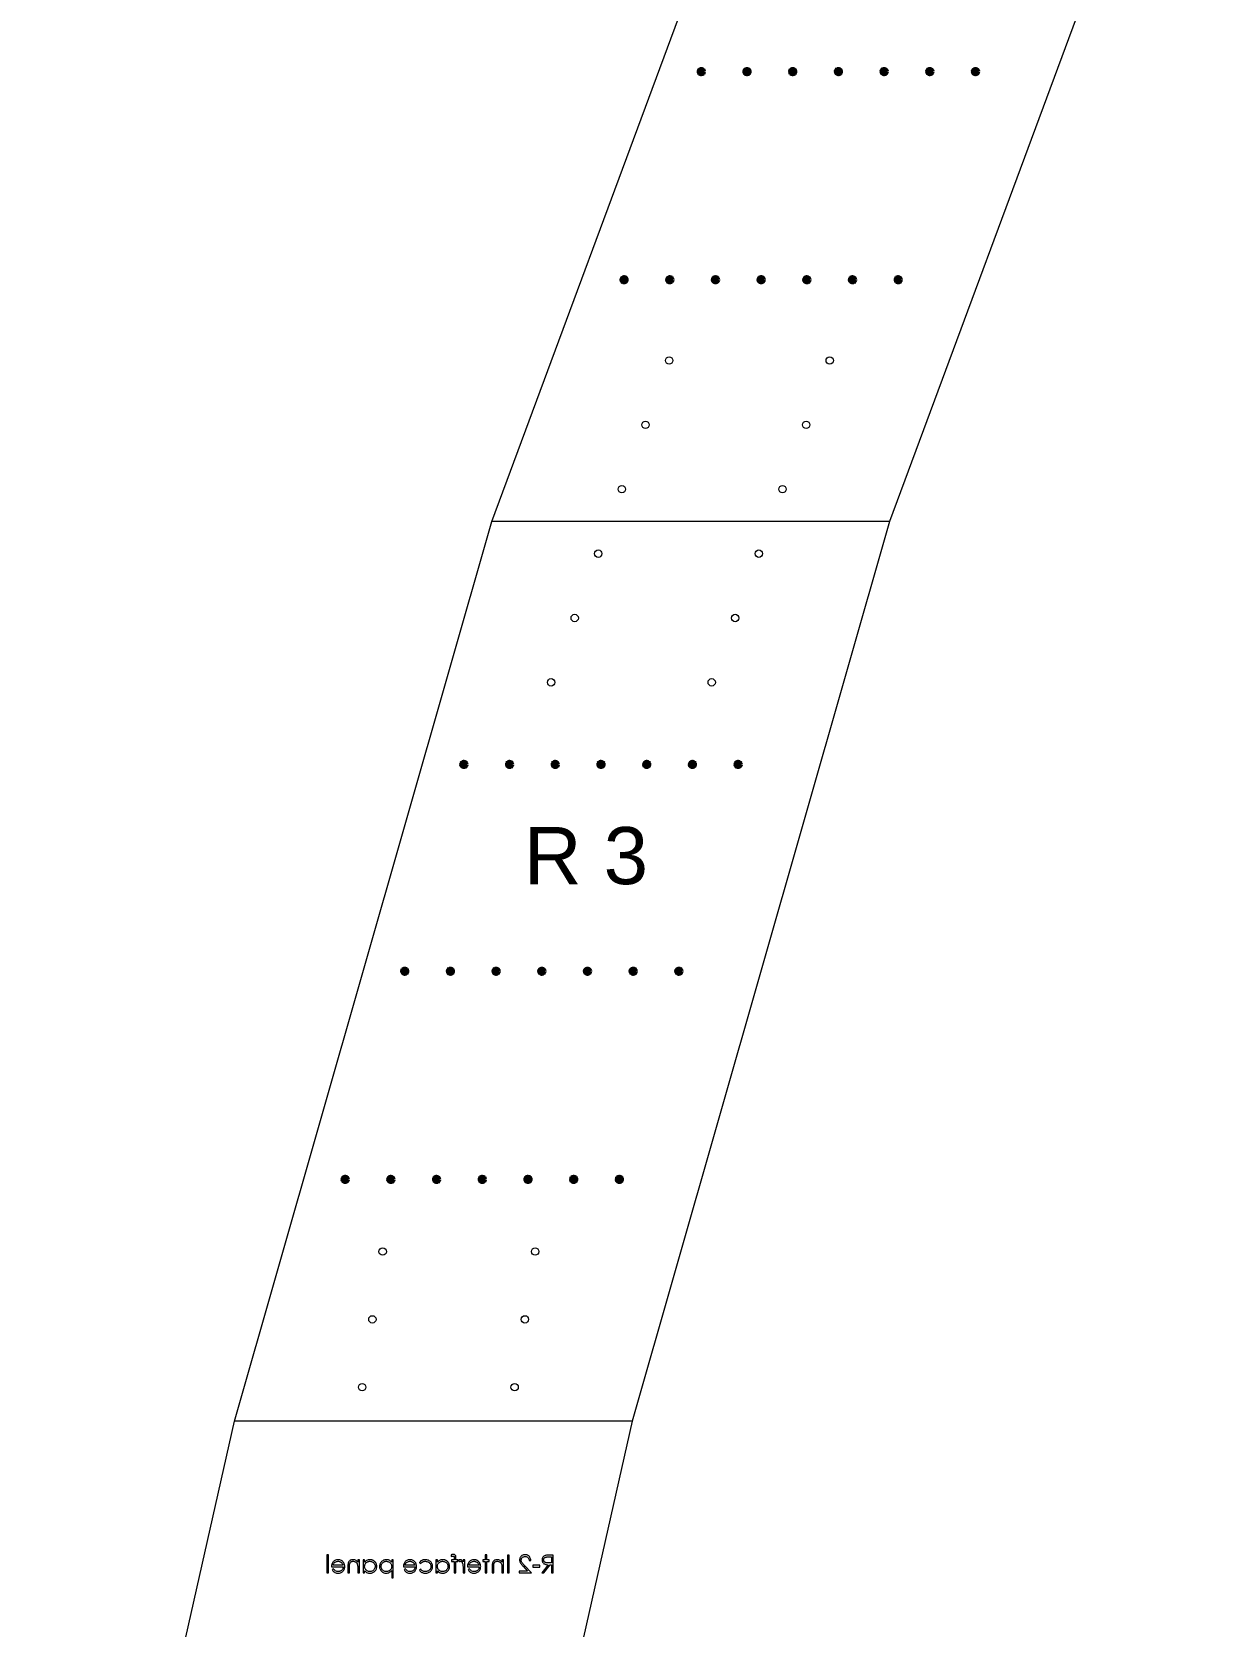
# Model space of a CAD drawing. Header units: inches. Extents: x -2039 to 487, y -866 to 2565.
# Drawn here: x -116.4 to -12.1, y 2153.4 to 2292.9 of the extents above; entities that cross this region are included whole.
import ezdxf

# ---------------------------------------------------------------- set-up
doc = ezdxf.new("R2010")
doc.units = ezdxf.units.IN
doc.header["$MEASUREMENT"] = 0
doc.header["$PDMODE"] = 32
doc.header["$PDSIZE"] = 0.51
doc.layers.add('Drilling', color=3, linetype='Continuous', lineweight=13)
doc.layers.add('Engrave', color=4, linetype='Continuous', lineweight=50)
doc.styles.get("Standard").update_dxf_attribs({"font": 'Arial.ttf'})

# ---------------------------------------------------------------- blocks, each defined once
blk = doc.blocks.new('*U80')
at = {"layer": 'Engrave'}
blk.add_point((0, 0), dxfattribs=at)
blk = doc.blocks.new('*U82')
at = {"layer": 'Engrave', "color": 0, "linetype": 'ByBlock', "lineweight": -2, "transparency": 16777216}
for p in [(-24, 0), (-20, 0), (-16, 0), (-12, 0), (-8, 0), (-4, 0), (0, 0)]:
    blk.add_blockref('*U80', p, dxfattribs=at)
blk = doc.blocks.new('*U83')
at = {"layer": 'Engrave'}
blk.add_point((0, 0), dxfattribs=at)
blk = doc.blocks.new('*U84')
at = {"layer": 'Engrave', "color": 0, "linetype": 'ByBlock', "lineweight": -2, "transparency": 16777216}
for p in [(-24, 0), (-20, 0), (-16, 0), (-12, 0), (-8, 0), (-4, 0), (0, 0)]:
    blk.add_blockref('*U83', p, dxfattribs=at)
blk = doc.blocks.new('*U85')
at = {"layer": 'Engrave'}
blk.add_point((0, 0), dxfattribs=at)
blk = doc.blocks.new('*U86')
at = {"layer": 'Engrave', "color": 0, "linetype": 'ByBlock', "lineweight": -2, "transparency": 16777216}
for p in [(-24, 0), (-20, 0), (-16, 0), (-12, 0), (-8, 0), (-4, 0), (0, 0)]:
    blk.add_blockref('*U85', p, dxfattribs=at)
blk = doc.blocks.new('*U89')
at = {"layer": 'Engrave'}
blk.add_point((0, 0), dxfattribs=at)
blk = doc.blocks.new('*U90')
at = {"layer": 'Engrave', "color": 0, "linetype": 'ByBlock', "lineweight": -2, "transparency": 16777216}
for p in [(-24, 0), (-20, 0), (-16, 0), (-12, 0), (-8, 0), (-4, 0), (0, 0)]:
    blk.add_blockref('*U89', p, dxfattribs=at)
blk = doc.blocks.new('*U91')
at = {"layer": 'Engrave'}
blk.add_point((0, 0), dxfattribs=at)
blk = doc.blocks.new('*U92')
at = {"layer": 'Engrave', "color": 0, "linetype": 'ByBlock', "lineweight": -2, "transparency": 16777216}
for p in [(-24, 0), (-20, 0), (-16, 0), (-12, 0), (-8, 0), (-4, 0), (0, 0)]:
    blk.add_blockref('*U91', p, dxfattribs=at)

msp = doc.modelspace()

# ---------------------------------------------------------------- linework, layer by layer
at = {"color": 7, "linetype": 'Continuous', "lineweight": 15}
for p, q in [((-76.11, 2250.05), (-46.9, 2328.77)), ((-12.09, 2328.77), (-41.31, 2250.05)), ((-98.62, 2171.33), (-76.11, 2250.05)), ((-41.31, 2250.05), (-76.11, 2250.05)), ((-41.31, 2250.05), (-76.11, 2250.05)), ((-41.31, 2250.05), (-63.82, 2171.33)), ((-116.37, 2092.61), (-98.62, 2171.33)), ((-63.82, 2171.33), (-98.62, 2171.33)), ((-63.82, 2171.33), (-98.62, 2171.33)), ((-63.82, 2171.33), (-81.56, 2092.61)), ((-90.54, 2159.64), (-90.54, 2158.04)), ((-90.4, 2159.64), (-90.54, 2159.64)), ((-90.4, 2158.04), (-90.4, 2159.64)), ((-79.65, 2159.63), (-79.65, 2159.49)), ((-76.68, 2159.64), (-76.68, 2159.18)), ((-76.54, 2159.64), (-76.68, 2159.64)), ((-76.54, 2159.18), (-76.54, 2159.64)), ((-74.72, 2159.6), (-74.72, 2158.04)), ((-74.58, 2159.6), (-74.72, 2159.6)), ((-74.58, 2158.04), (-74.58, 2159.6)), ((-71.16, 2159.44), (-70.87, 2159.44)), ((-70.73, 2159.6), (-71.04, 2159.6)), ((-70.87, 2159.44), (-70.87, 2158.92)), ((-70.73, 2158.04), (-70.73, 2159.6)), ((-90.54, 2158.04), (-90.4, 2158.04)), ((-90.14, 2158.58), (-89.12, 2158.58)), ((-89.96, 2158.4), (-90.08, 2158.34)), ((-89.14, 2158.72), (-90, 2158.72)), ((-88.7, 2158.62), (-88.7, 2158.04)), ((-88.7, 2158.04), (-88.56, 2158.04)), ((-88.56, 2158.04), (-88.56, 2158.58)), ((-87.84, 2159.18), (-87.84, 2158.98)), ((-87.7, 2159.18), (-87.84, 2159.18)), ((-87.84, 2158.45), (-87.84, 2158.04)), ((-87.84, 2158.04), (-87.7, 2158.04)), ((-87.7, 2158.04), (-87.7, 2159.18)), ((-87.38, 2159.18), (-87.38, 2158.04)), ((-87.24, 2159.18), (-87.38, 2159.18)), ((-87.38, 2158.04), (-87.24, 2158.04)), ((-87.24, 2158.97), (-87.24, 2159.18)), ((-87.24, 2158.04), (-87.24, 2158.24)), ((-84.87, 2159.18), (-84.87, 2158.97)), ((-84.73, 2159.18), (-84.87, 2159.18)), ((-84.87, 2158.25), (-84.87, 2157.62)), ((-84.73, 2157.62), (-84.73, 2159.18)), ((-83.85, 2158.58), (-82.83, 2158.58)), ((-83.67, 2158.4), (-83.79, 2158.34)), ((-82.85, 2158.72), (-83.71, 2158.72)), ((-82.45, 2158.93), (-82.33, 2158.86)), ((-82.33, 2158.36), (-82.45, 2158.28)), ((-81.01, 2159.18), (-81.01, 2158.04)), ((-80.87, 2159.18), (-81.01, 2159.18)), ((-81.01, 2158.04), (-80.87, 2158.04)), ((-80.87, 2158.97), (-80.87, 2159.18)), ((-80.87, 2158.04), (-80.87, 2158.24)), ((-79.63, 2159.18), (-79.63, 2159.04)), ((-79.39, 2159.18), (-79.63, 2159.18)), ((-79.63, 2159.04), (-79.39, 2159.04)), ((-79.39, 2159.34), (-79.39, 2159.18)), ((-79.39, 2159.04), (-79.39, 2158.04)), ((-79.39, 2158.04), (-79.25, 2158.04)), ((-79.25, 2159.18), (-79.25, 2159.36)), ((-79.08, 2159.18), (-79.25, 2159.18)), ((-79.25, 2159.04), (-79.08, 2159.04)), ((-79.25, 2158.04), (-79.25, 2159.04)), ((-79.08, 2159.04), (-79.08, 2159.18)), ((-79.02, 2159.16), (-78.95, 2159.04)), ((-78.62, 2159.18), (-78.62, 2159.01)), ((-78.48, 2159.18), (-78.62, 2159.18)), ((-78.62, 2158.42), (-78.62, 2158.04)), ((-78.62, 2158.04), (-78.48, 2158.04)), ((-78.48, 2158.04), (-78.48, 2159.18)), ((-78.24, 2158.58), (-77.22, 2158.58)), ((-78.06, 2158.4), (-78.18, 2158.34)), ((-77.24, 2158.72), (-78.1, 2158.72)), ((-76.88, 2159.18), (-76.88, 2159.04)), ((-76.68, 2159.18), (-76.88, 2159.18)), ((-76.88, 2159.04), (-76.68, 2159.04)), ((-76.68, 2159.04), (-76.68, 2158.04)), ((-76.68, 2158.04), (-76.54, 2158.04)), ((-76.34, 2159.18), (-76.54, 2159.18)), ((-76.54, 2159.04), (-76.34, 2159.04)), ((-76.54, 2158.04), (-76.54, 2159.04)), ((-76.34, 2159.04), (-76.34, 2159.18)), ((-76.08, 2158.62), (-76.08, 2158.04)), ((-76.08, 2158.04), (-75.94, 2158.04)), ((-75.94, 2158.04), (-75.94, 2158.58)), ((-75.22, 2159.18), (-75.22, 2158.98)), ((-75.08, 2159.18), (-75.22, 2159.18)), ((-75.22, 2158.45), (-75.22, 2158.04)), ((-75.22, 2158.04), (-75.08, 2158.04)), ((-75.08, 2158.04), (-75.08, 2159.18)), ((-74.72, 2158.04), (-74.58, 2158.04)), ((-73.7, 2158.2), (-73.7, 2158.04)), ((-72.97, 2158.2), (-73.7, 2158.2)), ((-73.7, 2158.04), (-72.63, 2158.04)), ((-73.36, 2158.62), (-72.97, 2158.2)), ((-72.63, 2158.04), (-73.24, 2158.69)), ((-72.83, 2159.12), (-72.69, 2159.12)), ((-72.51, 2158.72), (-72.51, 2158.56)), ((-71.91, 2158.72), (-72.51, 2158.72)), ((-72.51, 2158.56), (-71.91, 2158.56)), ((-71.91, 2158.56), (-71.91, 2158.72)), ((-71.16, 2158.76), (-71.73, 2158.04)), ((-71.73, 2158.04), (-71.56, 2158.04)), ((-71.56, 2158.04), (-70.99, 2158.76)), ((-70.87, 2158.92), (-71.16, 2158.92)), ((-70.99, 2158.76), (-70.87, 2158.76)), ((-70.87, 2158.76), (-70.87, 2158.04)), ((-70.87, 2158.04), (-70.73, 2158.04)), ((-84.87, 2157.62), (-84.73, 2157.62))]:
    msp.add_line(p, q, dxfattribs=at)
for points, knots in [([(-79.47, 2159.66), (-79.51, 2159.66), (-79.57, 2159.66), (-79.62, 2159.64), (-79.65, 2159.63)], [0, 0, 0, 0, 0.559726, 1, 1, 1, 1]), ([(-79.65, 2159.49), (-79.62, 2159.5), (-79.57, 2159.52), (-79.53, 2159.52), (-79.5, 2159.52)], [0, 0, 0, 0, 0.560243, 1, 1, 1, 1]), ([(-79.5, 2159.52), (-79.48, 2159.52), (-79.45, 2159.52), (-79.41, 2159.49), (-79.39, 2159.46), (-79.39, 2159.4), (-79.39, 2159.36), (-79.39, 2159.34)], [0, 0, 0, 0, 0.249306, 0.374519, 0.498866, 0.74898, 1, 1, 1, 1]), ([(-79.25, 2159.36), (-79.25, 2159.39), (-79.25, 2159.45), (-79.26, 2159.53), (-79.3, 2159.6), (-79.38, 2159.66), (-79.44, 2159.66), (-79.47, 2159.66)], [0, 0, 0, 0, 0.187489, 0.374737, 0.560714, 0.779933, 1, 1, 1, 1]), ([(-73.2, 2159.64), (-73.25, 2159.64), (-73.34, 2159.63), (-73.47, 2159.58), (-73.57, 2159.49), (-73.63, 2159.39), (-73.67, 2159.29), (-73.67, 2159.21), (-73.68, 2159.18)], [0, 0, 0, 0, 0.186737, 0.373121, 0.559616, 0.706439, 0.853176, 1, 1, 1, 1]), ([(-73.54, 2159.17), (-73.53, 2159.2), (-73.53, 2159.26), (-73.48, 2159.35), (-73.41, 2159.42), (-73.31, 2159.47), (-73.23, 2159.48), (-73.2, 2159.48)], [0, 0, 0, 0, 0.186696, 0.373295, 0.560145, 0.779931, 1, 1, 1, 1]), ([(-72.69, 2159.12), (-72.7, 2159.17), (-72.71, 2159.27), (-72.77, 2159.41), (-72.86, 2159.52), (-72.97, 2159.6), (-73.08, 2159.64), (-73.16, 2159.64), (-73.2, 2159.64)], [0, 0, 0, 0, 0.186742, 0.373273, 0.559824, 0.706545, 0.85323, 1, 1, 1, 1]), ([(-73.2, 2159.48), (-73.16, 2159.48), (-73.09, 2159.48), (-72.99, 2159.43), (-72.91, 2159.35), (-72.85, 2159.25), (-72.84, 2159.16), (-72.83, 2159.12)], [0, 0, 0, 0, 0.186793, 0.373348, 0.559982, 0.779743, 1, 1, 1, 1]), ([(-71.4, 2159.58), (-71.43, 2159.57), (-71.5, 2159.55), (-71.58, 2159.49), (-71.66, 2159.41), (-71.71, 2159.31), (-71.71, 2159.23), (-71.71, 2159.19)], [0, 0, 0, 0, 0.186821, 0.373531, 0.56029, 0.780019, 1, 1, 1, 1]), ([(-71.57, 2159.19), (-71.57, 2159.2), (-71.57, 2159.22), (-71.56, 2159.26), (-71.55, 2159.29), (-71.53, 2159.33), (-71.5, 2159.36), (-71.48, 2159.38), (-71.44, 2159.4), (-71.41, 2159.41), (-71.39, 2159.42), (-71.36, 2159.43), (-71.34, 2159.43), (-71.31, 2159.44), (-71.28, 2159.44), (-71.24, 2159.44), (-71.2, 2159.44), (-71.18, 2159.44), (-71.16, 2159.44)], [0.0000026, 0.0000026, 0.0000026, 0.0000026, 0.0688143, 0.1363648, 0.2040194, 0.2730637, 0.3429133, 0.4109654, 0.4791688, 0.549308, 0.5876516, 0.6306467, 0.6788788, 0.7319343, 0.7911114, 0.8552832, 0.9250859, 0.9999969, 0.9999969, 0.9999969, 0.9999969]), ([(-71.04, 2159.6), (-71.11, 2159.6), (-71.23, 2159.6), (-71.35, 2159.59), (-71.4, 2159.58)], [0, 0, 0, 0, 0.560242, 1, 1, 1, 1]), ([(-90.02, 2158.98), (-90.04, 2158.94), (-90.08, 2158.88), (-90.12, 2158.77), (-90.14, 2158.67), (-90.14, 2158.61), (-90.14, 2158.58)], [0, 0, 0, 0, 0.279845, 0.559743, 0.779846, 1, 1, 1, 1]), ([(-90.08, 2158.34), (-90.06, 2158.3), (-90.02, 2158.23), (-89.94, 2158.14), (-89.83, 2158.07), (-89.7, 2158.03), (-89.6, 2158.02), (-89.55, 2158.02)], [0, 0, 0, 0, 0.186832, 0.373459, 0.560133, 0.779939, 1, 1, 1, 1]), ([(-89.56, 2159.2), (-89.61, 2159.2), (-89.71, 2159.19), (-89.84, 2159.14), (-89.94, 2159.07), (-89.99, 2159.01), (-90.02, 2158.98)], [0, 0, 0, 0, 0.279982, 0.559729, 0.779837, 1, 1, 1, 1]), ([(-90, 2158.72), (-89.99, 2158.76), (-89.97, 2158.83), (-89.91, 2158.93), (-89.81, 2159), (-89.7, 2159.05), (-89.61, 2159.06), (-89.57, 2159.06)], [0, 0, 0, 0, 0.186904, 0.373479, 0.560058, 0.780031, 1, 1, 1, 1]), ([(-89.54, 2158.16), (-89.58, 2158.16), (-89.68, 2158.17), (-89.8, 2158.23), (-89.89, 2158.31), (-89.94, 2158.37), (-89.96, 2158.4)], [0, 0, 0, 0, 0.279906, 0.559702, 0.779539, 1, 1, 1, 1]), ([(-89.57, 2159.06), (-89.54, 2159.06), (-89.48, 2159.06), (-89.4, 2159.03), (-89.33, 2159), (-89.29, 2158.97), (-89.27, 2158.96)], [0, 0, 0, 0, 0.279967, 0.559808, 0.779884, 1, 1, 1, 1]), ([(-89.11, 2158.99), (-89.14, 2159.03), (-89.21, 2159.1), (-89.33, 2159.16), (-89.45, 2159.2), (-89.52, 2159.2), (-89.56, 2159.2)], [0, 0, 0, 0, 0.279934, 0.559644, 0.779767, 1, 1, 1, 1]), ([(-89.55, 2158.02), (-89.51, 2158.02), (-89.43, 2158.03), (-89.3, 2158.06), (-89.19, 2158.13), (-89.1, 2158.23), (-89.03, 2158.34), (-88.99, 2158.47), (-88.98, 2158.56), (-88.98, 2158.61)], [0, 0, 0, 0, 0.140084, 0.280056, 0.419975, 0.55995, 0.706629, 0.853299, 1, 1, 1, 1]), ([(-89.12, 2158.58), (-89.12, 2158.54), (-89.13, 2158.46), (-89.18, 2158.34), (-89.26, 2158.26), (-89.35, 2158.2), (-89.44, 2158.17), (-89.51, 2158.16), (-89.54, 2158.16)], [0, 0, 0, 0, 0.186725, 0.373252, 0.559776, 0.70649, 0.853188, 1, 1, 1, 1]), ([(-89.27, 2158.96), (-89.25, 2158.94), (-89.22, 2158.9), (-89.17, 2158.82), (-89.15, 2158.76), (-89.14, 2158.72)], [0, 0, 0, 0, 0.27992, 0.559968, 1, 1, 1, 1]), ([(-88.98, 2158.61), (-88.98, 2158.65), (-88.99, 2158.72), (-89.02, 2158.83), (-89.06, 2158.92), (-89.09, 2158.97), (-89.11, 2158.99)], [0, 0, 0, 0, 0.279972, 0.559867, 0.779917, 1, 1, 1, 1]), ([(-88.27, 2159.2), (-88.31, 2159.2), (-88.39, 2159.2), (-88.5, 2159.15), (-88.59, 2159.08), (-88.65, 2158.98), (-88.69, 2158.86), (-88.7, 2158.74), (-88.7, 2158.66), (-88.7, 2158.62)], [0, 0, 0, 0, 0.140017, 0.279928, 0.419848, 0.559715, 0.706245, 0.853095, 1, 1, 1, 1]), ([(-88.56, 2158.58), (-88.56, 2158.63), (-88.56, 2158.71), (-88.55, 2158.8), (-88.54, 2158.84)], [0, 0, 0, 0, 0.560255, 1, 1, 1, 1]), ([(-88.54, 2158.84), (-88.54, 2158.86), (-88.52, 2158.91), (-88.48, 2158.98), (-88.42, 2159.03), (-88.34, 2159.06), (-88.28, 2159.06), (-88.25, 2159.06)], [0, 0, 0, 0, 0.186824, 0.373541, 0.560087, 0.779891, 1, 1, 1, 1]), ([(-87.84, 2158.98), (-87.87, 2159.01), (-87.93, 2159.09), (-88.04, 2159.16), (-88.16, 2159.2), (-88.24, 2159.2), (-88.27, 2159.2)], [0, 0, 0, 0, 0.280104, 0.559783, 0.77987, 1, 1, 1, 1]), ([(-88.25, 2159.06), (-88.22, 2159.06), (-88.15, 2159.06), (-88.06, 2159.02), (-87.97, 2158.95), (-87.9, 2158.87), (-87.87, 2158.8), (-87.86, 2158.76)], [0, 0, 0, 0, 0.186698, 0.373404, 0.560216, 0.780128, 1, 1, 1, 1]), ([(-87.86, 2158.76), (-87.86, 2158.73), (-87.85, 2158.67), (-87.84, 2158.57), (-87.84, 2158.5), (-87.84, 2158.45)], [0, 0, 0, 0, 0.279874, 0.559923, 1, 1, 1, 1]), ([(-86.78, 2159.2), (-86.83, 2159.2), (-86.93, 2159.19), (-87.06, 2159.14), (-87.16, 2159.06), (-87.21, 2159), (-87.24, 2158.97)], [0, 0, 0, 0, 0.27998, 0.559751, 0.779811, 1, 1, 1, 1]), ([(-87.24, 2158.61), (-87.23, 2158.65), (-87.23, 2158.74), (-87.17, 2158.87), (-87.08, 2158.96), (-86.98, 2159.02), (-86.88, 2159.06), (-86.81, 2159.06), (-86.78, 2159.06)], [0, 0, 0, 0, 0.186659, 0.37309, 0.559691, 0.70642, 0.853158, 1, 1, 1, 1]), ([(-86.78, 2158.16), (-86.82, 2158.16), (-86.91, 2158.17), (-87.03, 2158.23), (-87.13, 2158.31), (-87.2, 2158.4), (-87.23, 2158.5), (-87.24, 2158.57), (-87.24, 2158.61)], [0, 0, 0, 0, 0.186629, 0.373255, 0.559685, 0.706426, 0.853186, 1, 1, 1, 1]), ([(-87.24, 2158.24), (-87.2, 2158.2), (-87.14, 2158.13), (-87.01, 2158.06), (-86.89, 2158.03), (-86.81, 2158.02), (-86.77, 2158.02)], [0, 0, 0, 0, 0.279994, 0.559724, 0.779868, 1, 1, 1, 1]), ([(-86.18, 2158.61), (-86.18, 2158.63), (-86.18, 2158.67), (-86.19, 2158.73), (-86.2, 2158.79), (-86.22, 2158.84), (-86.24, 2158.89), (-86.27, 2158.94), (-86.31, 2158.99), (-86.35, 2159.03), (-86.4, 2159.07), (-86.44, 2159.11), (-86.49, 2159.14), (-86.55, 2159.16), (-86.6, 2159.18), (-86.66, 2159.19), (-86.72, 2159.2), (-86.76, 2159.2), (-86.78, 2159.2)], [0.000001, 0.000001, 0.000001, 0.000001, 0.0637745, 0.1260788, 0.1869041, 0.2475739, 0.3080034, 0.3691319, 0.4320332, 0.4967908, 0.5616108, 0.6249139, 0.6867263, 0.7480788, 0.8095823, 0.8716307, 0.9348858, 1, 1, 1, 1]), ([(-86.78, 2159.06), (-86.73, 2159.06), (-86.64, 2159.05), (-86.52, 2159), (-86.43, 2158.91), (-86.36, 2158.82), (-86.32, 2158.72), (-86.32, 2158.65), (-86.32, 2158.61)], [0, 0, 0, 0, 0.186618, 0.373211, 0.559715, 0.706516, 0.853293, 1, 1, 1, 1]), ([(-86.32, 2158.61), (-86.32, 2158.57), (-86.33, 2158.48), (-86.39, 2158.36), (-86.47, 2158.27), (-86.57, 2158.2), (-86.67, 2158.17), (-86.74, 2158.16), (-86.78, 2158.16)], [0, 0, 0, 0, 0.1865, 0.373089, 0.559633, 0.706448, 0.853229, 1, 1, 1, 1]), ([(-86.77, 2158.02), (-86.73, 2158.02), (-86.64, 2158.03), (-86.51, 2158.07), (-86.4, 2158.14), (-86.31, 2158.23), (-86.23, 2158.35), (-86.18, 2158.48), (-86.18, 2158.57), (-86.18, 2158.61)], [0, 0, 0, 0, 0.140048, 0.280013, 0.420027, 0.560099, 0.706722, 0.853302, 1, 1, 1, 1]), ([(-85.34, 2159.2), (-85.38, 2159.2), (-85.47, 2159.2), (-85.59, 2159.15), (-85.7, 2159.08), (-85.8, 2158.99), (-85.88, 2158.88), (-85.93, 2158.75), (-85.93, 2158.66), (-85.94, 2158.61)], [0, 0, 0, 0, 0.140065, 0.280058, 0.420047, 0.560107, 0.706753, 0.853337, 1, 1, 1, 1]), ([(-85.94, 2158.61), (-85.93, 2158.57), (-85.93, 2158.48), (-85.89, 2158.36), (-85.82, 2158.25), (-85.72, 2158.15), (-85.61, 2158.08), (-85.48, 2158.03), (-85.39, 2158.02), (-85.34, 2158.02)], [0, 0, 0, 0, 0.140052, 0.280014, 0.420006, 0.560077, 0.706722, 0.853309, 1, 1, 1, 1]), ([(-85.8, 2158.61), (-85.79, 2158.66), (-85.78, 2158.75), (-85.72, 2158.87), (-85.64, 2158.96), (-85.54, 2159.02), (-85.44, 2159.06), (-85.37, 2159.06), (-85.33, 2159.06)], [0, 0, 0, 0, 0.186487, 0.373079, 0.559587, 0.706358, 0.85317, 1, 1, 1, 1]), ([(-85.34, 2158.16), (-85.38, 2158.16), (-85.47, 2158.17), (-85.59, 2158.23), (-85.69, 2158.31), (-85.75, 2158.41), (-85.79, 2158.51), (-85.79, 2158.58), (-85.8, 2158.61)], [0, 0, 0, 0, 0.186576, 0.373121, 0.55961, 0.706422, 0.853221, 1, 1, 1, 1]), ([(-84.87, 2158.97), (-84.91, 2159.01), (-84.97, 2159.09), (-85.09, 2159.16), (-85.22, 2159.2), (-85.3, 2159.2), (-85.34, 2159.2)], [0, 0, 0, 0, 0.280014, 0.559587, 0.779764, 1, 1, 1, 1]), ([(-84.87, 2158.61), (-84.88, 2158.56), (-84.88, 2158.47), (-84.94, 2158.35), (-85.03, 2158.26), (-85.13, 2158.2), (-85.23, 2158.17), (-85.3, 2158.16), (-85.34, 2158.16)], [0, 0, 0, 0, 0.186628, 0.373067, 0.559511, 0.706347, 0.853178, 1, 1, 1, 1]), ([(-85.34, 2158.02), (-85.29, 2158.02), (-85.19, 2158.03), (-85.06, 2158.09), (-84.95, 2158.16), (-84.9, 2158.22), (-84.87, 2158.25)], [0, 0, 0, 0, 0.279892, 0.55961, 0.779759, 1, 1, 1, 1]), ([(-85.33, 2159.06), (-85.29, 2159.06), (-85.2, 2159.05), (-85.07, 2159), (-84.98, 2158.91), (-84.92, 2158.82), (-84.88, 2158.71), (-84.88, 2158.64), (-84.87, 2158.61)], [0, 0, 0, 0, 0.186652, 0.373142, 0.559731, 0.706468, 0.853168, 1, 1, 1, 1]), ([(-83.73, 2158.98), (-83.75, 2158.94), (-83.79, 2158.88), (-83.83, 2158.77), (-83.85, 2158.67), (-83.85, 2158.61), (-83.85, 2158.58)], [0, 0, 0, 0, 0.279845, 0.559743, 0.779846, 1, 1, 1, 1]), ([(-83.79, 2158.34), (-83.77, 2158.3), (-83.73, 2158.23), (-83.65, 2158.14), (-83.54, 2158.07), (-83.41, 2158.03), (-83.31, 2158.02), (-83.26, 2158.02)], [0, 0, 0, 0, 0.186832, 0.373459, 0.560133, 0.779939, 1, 1, 1, 1]), ([(-83.27, 2159.2), (-83.32, 2159.2), (-83.42, 2159.19), (-83.55, 2159.14), (-83.65, 2159.07), (-83.7, 2159.01), (-83.73, 2158.98)], [0, 0, 0, 0, 0.279982, 0.559729, 0.779837, 1, 1, 1, 1]), ([(-83.71, 2158.72), (-83.7, 2158.76), (-83.68, 2158.83), (-83.62, 2158.93), (-83.52, 2159), (-83.41, 2159.05), (-83.32, 2159.06), (-83.28, 2159.06)], [0, 0, 0, 0, 0.186903, 0.373478, 0.560058, 0.780031, 1, 1, 1, 1]), ([(-83.25, 2158.16), (-83.29, 2158.16), (-83.39, 2158.17), (-83.51, 2158.23), (-83.6, 2158.31), (-83.65, 2158.37), (-83.67, 2158.4)], [0, 0, 0, 0, 0.279906, 0.559702, 0.779539, 1, 1, 1, 1]), ([(-83.28, 2159.06), (-83.25, 2159.06), (-83.19, 2159.06), (-83.11, 2159.03), (-83.04, 2159), (-83, 2158.97), (-82.98, 2158.96)], [0, 0, 0, 0, 0.279967, 0.559808, 0.779884, 1, 1, 1, 1]), ([(-82.82, 2158.99), (-82.85, 2159.03), (-82.92, 2159.1), (-83.04, 2159.16), (-83.16, 2159.2), (-83.23, 2159.2), (-83.27, 2159.2)], [0, 0, 0, 0, 0.279934, 0.559644, 0.779767, 1, 1, 1, 1]), ([(-83.26, 2158.02), (-83.22, 2158.02), (-83.14, 2158.03), (-83.01, 2158.06), (-82.9, 2158.13), (-82.81, 2158.23), (-82.74, 2158.34), (-82.7, 2158.47), (-82.69, 2158.56), (-82.69, 2158.61)], [0, 0, 0, 0, 0.140084, 0.280056, 0.419975, 0.55995, 0.706629, 0.853299, 1, 1, 1, 1]), ([(-82.83, 2158.58), (-82.83, 2158.54), (-82.84, 2158.46), (-82.89, 2158.34), (-82.97, 2158.26), (-83.06, 2158.2), (-83.15, 2158.17), (-83.22, 2158.16), (-83.25, 2158.16)], [0, 0, 0, 0, 0.186725, 0.373252, 0.559776, 0.70649, 0.853188, 1, 1, 1, 1]), ([(-82.98, 2158.96), (-82.96, 2158.94), (-82.93, 2158.9), (-82.88, 2158.82), (-82.86, 2158.76), (-82.85, 2158.72)], [0, 0, 0, 0, 0.27992, 0.559968, 1, 1, 1, 1]), ([(-82.69, 2158.61), (-82.69, 2158.65), (-82.7, 2158.72), (-82.73, 2158.83), (-82.77, 2158.92), (-82.8, 2158.97), (-82.82, 2158.99)], [0, 0, 0, 0, 0.279972, 0.559867, 0.779917, 1, 1, 1, 1]), ([(-81.93, 2159.2), (-81.95, 2159.2), (-81.98, 2159.2), (-82.04, 2159.19), (-82.09, 2159.18), (-82.15, 2159.17), (-82.2, 2159.15), (-82.24, 2159.13), (-82.29, 2159.1), (-82.33, 2159.08), (-82.36, 2159.05), (-82.39, 2159.01), (-82.42, 2158.98), (-82.44, 2158.95), (-82.45, 2158.93)], [0, 0, 0, 0, 0.091269, 0.182081, 0.27191, 0.362049, 0.450066, 0.533976, 0.613602, 0.690198, 0.765413, 0.841437, 0.919733, 1, 1, 1, 1]), ([(-82.45, 2158.28), (-82.43, 2158.25), (-82.38, 2158.19), (-82.29, 2158.12), (-82.18, 2158.06), (-82.05, 2158.03), (-81.96, 2158.02), (-81.92, 2158.02)], [0, 0, 0, 0, 0.186625, 0.373255, 0.559948, 0.77991, 1, 1, 1, 1]), ([(-82.33, 2158.86), (-82.3, 2158.9), (-82.24, 2158.96), (-82.13, 2159.03), (-82.02, 2159.06), (-81.95, 2159.06), (-81.92, 2159.06)], [0, 0, 0, 0, 0.279909, 0.559611, 0.779775, 1, 1, 1, 1]), ([(-81.92, 2158.16), (-81.96, 2158.16), (-82.05, 2158.17), (-82.17, 2158.22), (-82.26, 2158.28), (-82.31, 2158.33), (-82.33, 2158.36)], [0, 0, 0, 0, 0.279951, 0.559717, 0.779836, 1, 1, 1, 1]), ([(-81.29, 2158.6), (-81.29, 2158.65), (-81.3, 2158.74), (-81.35, 2158.87), (-81.42, 2158.98), (-81.52, 2159.08), (-81.65, 2159.15), (-81.78, 2159.2), (-81.88, 2159.2), (-81.93, 2159.2)], [0, 0, 0, 0, 0.139978, 0.279961, 0.419943, 0.559901, 0.706572, 0.853257, 1, 1, 1, 1]), ([(-81.92, 2159.06), (-81.87, 2159.06), (-81.78, 2159.05), (-81.65, 2159), (-81.55, 2158.92), (-81.48, 2158.83), (-81.44, 2158.72), (-81.43, 2158.65), (-81.43, 2158.61)], [0, 0, 0, 0, 0.186752, 0.373266, 0.55983, 0.706579, 0.853234, 1, 1, 1, 1]), ([(-81.43, 2158.61), (-81.43, 2158.57), (-81.44, 2158.48), (-81.51, 2158.35), (-81.6, 2158.26), (-81.7, 2158.2), (-81.81, 2158.17), (-81.88, 2158.16), (-81.92, 2158.16)], [0, 0, 0, 0, 0.186465, 0.372989, 0.559475, 0.706285, 0.853116, 1, 1, 1, 1]), ([(-81.92, 2158.02), (-81.87, 2158.02), (-81.78, 2158.03), (-81.65, 2158.06), (-81.53, 2158.13), (-81.43, 2158.22), (-81.35, 2158.33), (-81.3, 2158.46), (-81.29, 2158.56), (-81.29, 2158.6)], [0, 0, 0, 0, 0.140091, 0.280123, 0.420121, 0.560173, 0.706806, 0.853358, 1, 1, 1, 1]), ([(-80.41, 2159.2), (-80.46, 2159.2), (-80.56, 2159.19), (-80.69, 2159.14), (-80.79, 2159.06), (-80.84, 2159), (-80.87, 2158.97)], [0, 0, 0, 0, 0.27998, 0.559751, 0.779811, 1, 1, 1, 1]), ([(-80.87, 2158.61), (-80.86, 2158.65), (-80.86, 2158.74), (-80.8, 2158.87), (-80.71, 2158.96), (-80.61, 2159.02), (-80.51, 2159.06), (-80.44, 2159.06), (-80.41, 2159.06)], [0, 0, 0, 0, 0.186659, 0.37309, 0.559691, 0.70642, 0.853158, 1, 1, 1, 1]), ([(-80.41, 2158.16), (-80.45, 2158.16), (-80.54, 2158.17), (-80.66, 2158.23), (-80.76, 2158.31), (-80.83, 2158.4), (-80.86, 2158.5), (-80.87, 2158.57), (-80.87, 2158.61)], [0, 0, 0, 0, 0.186629, 0.373255, 0.559685, 0.706426, 0.853186, 1, 1, 1, 1]), ([(-80.87, 2158.24), (-80.83, 2158.2), (-80.77, 2158.13), (-80.64, 2158.06), (-80.52, 2158.03), (-80.44, 2158.02), (-80.4, 2158.02)], [0, 0, 0, 0, 0.279994, 0.559724, 0.779868, 1, 1, 1, 1]), ([(-79.81, 2158.61), (-79.81, 2158.63), (-79.81, 2158.67), (-79.82, 2158.73), (-79.83, 2158.79), (-79.85, 2158.84), (-79.87, 2158.89), (-79.9, 2158.94), (-79.94, 2158.99), (-79.98, 2159.03), (-80.03, 2159.07), (-80.07, 2159.11), (-80.12, 2159.14), (-80.18, 2159.16), (-80.23, 2159.18), (-80.29, 2159.19), (-80.35, 2159.2), (-80.39, 2159.2), (-80.41, 2159.2)], [0.000001, 0.000001, 0.000001, 0.000001, 0.0637745, 0.1260788, 0.1869041, 0.2475739, 0.3080034, 0.3691319, 0.4320332, 0.4967908, 0.5616108, 0.6249139, 0.6867263, 0.7480788, 0.8095823, 0.8716307, 0.9348858, 1, 1, 1, 1]), ([(-80.41, 2159.06), (-80.36, 2159.06), (-80.27, 2159.05), (-80.15, 2159), (-80.06, 2158.91), (-79.99, 2158.82), (-79.95, 2158.72), (-79.95, 2158.65), (-79.95, 2158.61)], [0, 0, 0, 0, 0.186618, 0.373211, 0.559715, 0.706516, 0.853293, 1, 1, 1, 1]), ([(-79.95, 2158.61), (-79.95, 2158.57), (-79.96, 2158.48), (-80.02, 2158.36), (-80.1, 2158.27), (-80.2, 2158.2), (-80.3, 2158.17), (-80.37, 2158.16), (-80.41, 2158.16)], [0, 0, 0, 0, 0.1865, 0.373091, 0.559633, 0.706448, 0.853229, 1, 1, 1, 1]), ([(-80.4, 2158.02), (-80.36, 2158.02), (-80.27, 2158.03), (-80.14, 2158.07), (-80.03, 2158.14), (-79.94, 2158.23), (-79.86, 2158.35), (-79.81, 2158.48), (-79.81, 2158.57), (-79.81, 2158.61)], [0, 0, 0, 0, 0.140048, 0.280013, 0.420027, 0.560099, 0.706722, 0.853302, 1, 1, 1, 1]), ([(-78.9, 2159.2), (-78.93, 2159.2), (-78.97, 2159.19), (-79.01, 2159.17), (-79.02, 2159.16)], [0, 0, 0, 0, 0.559255, 1, 1, 1, 1]), ([(-78.95, 2159.04), (-78.93, 2159.05), (-78.91, 2159.06), (-78.89, 2159.06), (-78.88, 2159.06)], [0, 0, 0, 0, 0.560398, 1, 1, 1, 1]), ([(-78.62, 2159.01), (-78.63, 2159.03), (-78.65, 2159.06), (-78.69, 2159.1), (-78.72, 2159.13), (-78.76, 2159.16), (-78.79, 2159.18), (-78.83, 2159.19), (-78.86, 2159.2), (-78.89, 2159.2), (-78.9, 2159.2)], [0.0000066, 0.0000066, 0.0000066, 0.0000066, 0.1600594, 0.3061124, 0.4383665, 0.5605415, 0.6753172, 0.7861136, 0.8928418, 1, 1, 1, 1]), ([(-78.88, 2159.06), (-78.84, 2159.06), (-78.78, 2159.04), (-78.71, 2158.97), (-78.67, 2158.89), (-78.66, 2158.84), (-78.65, 2158.82)], [0, 0, 0, 0, 0.277919, 0.557928, 0.778863, 1, 1, 1, 1]), ([(-78.65, 2158.82), (-78.64, 2158.78), (-78.63, 2158.71), (-78.63, 2158.58), (-78.62, 2158.48), (-78.62, 2158.42)], [0, 0, 0, 0, 0.279806, 0.559885, 1, 1, 1, 1]), ([(-78.12, 2158.98), (-78.14, 2158.94), (-78.19, 2158.88), (-78.22, 2158.77), (-78.24, 2158.67), (-78.24, 2158.61), (-78.24, 2158.58)], [0, 0, 0, 0, 0.279845, 0.559744, 0.779846, 1, 1, 1, 1]), ([(-78.18, 2158.34), (-78.16, 2158.3), (-78.12, 2158.23), (-78.04, 2158.14), (-77.93, 2158.07), (-77.8, 2158.03), (-77.7, 2158.02), (-77.66, 2158.02)], [0, 0, 0, 0, 0.186832, 0.37346, 0.560131, 0.779936, 1, 1, 1, 1]), ([(-77.66, 2159.2), (-77.71, 2159.2), (-77.81, 2159.19), (-77.94, 2159.14), (-78.04, 2159.07), (-78.09, 2159.01), (-78.12, 2158.98)], [0, 0, 0, 0, 0.279986, 0.559733, 0.779837, 1, 1, 1, 1]), ([(-78.1, 2158.72), (-78.09, 2158.76), (-78.07, 2158.83), (-78.01, 2158.93), (-77.92, 2159), (-77.8, 2159.05), (-77.71, 2159.06), (-77.67, 2159.06)], [0, 0, 0, 0, 0.186904, 0.373476, 0.560059, 0.780031, 1, 1, 1, 1]), ([(-77.64, 2158.16), (-77.69, 2158.16), (-77.78, 2158.17), (-77.9, 2158.23), (-78, 2158.31), (-78.04, 2158.37), (-78.06, 2158.4)], [0, 0, 0, 0, 0.279901, 0.559698, 0.779538, 1, 1, 1, 1]), ([(-77.67, 2159.06), (-77.64, 2159.06), (-77.58, 2159.06), (-77.5, 2159.03), (-77.43, 2159), (-77.39, 2158.97), (-77.37, 2158.96)], [0, 0, 0, 0, 0.279962, 0.559812, 0.779883, 1, 1, 1, 1]), ([(-77.21, 2158.99), (-77.23, 2159.01), (-77.26, 2159.04), (-77.3, 2159.08), (-77.35, 2159.12), (-77.41, 2159.15), (-77.47, 2159.17), (-77.53, 2159.19), (-77.59, 2159.2), (-77.64, 2159.2), (-77.66, 2159.2)], [0, 0, 0, 0, 0.1288353, 0.2535893, 0.3746433, 0.49534, 0.6163248, 0.7397593, 0.8668423, 0.9999978, 0.9999978, 0.9999978, 0.9999978]), ([(-77.66, 2158.02), (-77.61, 2158.02), (-77.53, 2158.03), (-77.4, 2158.06), (-77.29, 2158.13), (-77.2, 2158.23), (-77.13, 2158.34), (-77.09, 2158.47), (-77.08, 2158.56), (-77.08, 2158.61)], [0, 0, 0, 0, 0.140085, 0.280056, 0.419973, 0.55995, 0.706628, 0.853298, 1, 1, 1, 1]), ([(-77.22, 2158.58), (-77.23, 2158.54), (-77.23, 2158.46), (-77.28, 2158.34), (-77.36, 2158.26), (-77.45, 2158.2), (-77.54, 2158.17), (-77.61, 2158.16), (-77.64, 2158.16)], [0, 0, 0, 0, 0.186724, 0.37325, 0.559774, 0.706487, 0.853185, 1, 1, 1, 1]), ([(-77.37, 2158.96), (-77.35, 2158.94), (-77.32, 2158.9), (-77.27, 2158.82), (-77.25, 2158.76), (-77.24, 2158.72)], [0, 0, 0, 0, 0.279925, 0.559973, 1, 1, 1, 1]), ([(-77.08, 2158.61), (-77.08, 2158.65), (-77.09, 2158.72), (-77.12, 2158.83), (-77.16, 2158.92), (-77.2, 2158.97), (-77.21, 2158.99)], [0, 0, 0, 0, 0.279971, 0.559866, 0.779915, 1, 1, 1, 1]), ([(-75.65, 2159.2), (-75.69, 2159.2), (-75.77, 2159.2), (-75.88, 2159.15), (-75.97, 2159.08), (-76.03, 2158.98), (-76.06, 2158.86), (-76.08, 2158.74), (-76.08, 2158.66), (-76.08, 2158.62)], [0, 0, 0, 0, 0.140015, 0.279924, 0.419846, 0.559712, 0.706244, 0.853095, 1, 1, 1, 1]), ([(-75.94, 2158.58), (-75.94, 2158.63), (-75.94, 2158.71), (-75.93, 2158.8), (-75.92, 2158.84)], [0, 0, 0, 0, 0.560256, 1, 1, 1, 1]), ([(-75.92, 2158.84), (-75.92, 2158.86), (-75.9, 2158.91), (-75.86, 2158.98), (-75.8, 2159.03), (-75.72, 2159.06), (-75.66, 2159.06), (-75.63, 2159.06)], [0, 0, 0, 0, 0.186823, 0.37354, 0.560086, 0.779896, 1, 1, 1, 1]), ([(-75.22, 2158.98), (-75.25, 2159.01), (-75.31, 2159.09), (-75.42, 2159.16), (-75.54, 2159.2), (-75.62, 2159.2), (-75.65, 2159.2)], [0, 0, 0, 0, 0.280102, 0.559776, 0.779867, 1, 1, 1, 1]), ([(-75.63, 2159.06), (-75.6, 2159.06), (-75.53, 2159.06), (-75.44, 2159.02), (-75.35, 2158.95), (-75.28, 2158.87), (-75.25, 2158.8), (-75.24, 2158.76)], [0, 0, 0, 0, 0.186707, 0.373404, 0.560215, 0.780127, 1, 1, 1, 1]), ([(-75.24, 2158.76), (-75.24, 2158.73), (-75.22, 2158.67), (-75.22, 2158.57), (-75.22, 2158.5), (-75.22, 2158.45)], [0, 0, 0, 0, 0.279874, 0.559923, 1, 1, 1, 1]), ([(-73.68, 2159.18), (-73.67, 2159.14), (-73.67, 2159.06), (-73.62, 2158.94), (-73.55, 2158.83), (-73.46, 2158.72), (-73.39, 2158.65), (-73.36, 2158.62)], [0, 0, 0, 0, 0.186477, 0.37296, 0.559658, 0.779814, 1, 1, 1, 1]), ([(-73.24, 2158.69), (-73.28, 2158.73), (-73.35, 2158.8), (-73.44, 2158.91), (-73.5, 2159), (-73.53, 2159.08), (-73.53, 2159.14), (-73.54, 2159.17)], [0, 0, 0, 0, 0.280157, 0.560229, 0.706868, 0.853462, 1, 1, 1, 1]), ([(-71.71, 2159.19), (-71.71, 2159.15), (-71.71, 2159.07), (-71.66, 2158.97), (-71.59, 2158.88), (-71.5, 2158.82), (-71.39, 2158.78), (-71.28, 2158.76), (-71.2, 2158.76), (-71.16, 2158.76)], [0, 0, 0, 0, 0.139993, 0.279916, 0.419769, 0.559704, 0.706303, 0.853122, 1, 1, 1, 1]), ([(-71.16, 2158.92), (-71.19, 2158.92), (-71.25, 2158.92), (-71.34, 2158.93), (-71.43, 2158.95), (-71.49, 2159), (-71.54, 2159.05), (-71.57, 2159.12), (-71.57, 2159.16), (-71.57, 2159.19)], [0, 0, 0, 0, 0.166936, 0.333801, 0.50024, 0.625178, 0.750151, 0.875063, 1, 1, 1, 1])]:
    msp.add_open_spline(points, degree=3, knots=knots, dxfattribs=at)
at = {"layer": 'Drilling'}
for centre in [(-60.58, 2264.13), (-46.53, 2264.13), (-62.65, 2258.5), (-48.59, 2258.5), (-64.72, 2252.87), (-50.66, 2252.87), (-66.79, 2247.23), (-52.73, 2247.23), (-68.85, 2241.6), (-54.8, 2241.6), (-70.92, 2235.97), (-56.86, 2235.97), (-85.66, 2186.16), (-72.31, 2186.16), (-86.56, 2180.23), (-73.21, 2180.23), (-87.46, 2174.3), (-74.11, 2174.3)]:
    msp.add_circle(centre, 0.322, dxfattribs=at)

# ---------------------------------------------------------------- block references
at = {"layer": 'Engrave', "xscale": -1, "rotation": 180}
for name, p in [('*U90', (-33.77, 2289.41)), ('*U92', (-40.53, 2271.2)), ('*U82', (-54.55, 2228.79)), ('*U84', (-59.73, 2210.69)), ('*U86', (-64.94, 2192.48))]:
    msp.add_blockref(name, p, dxfattribs=at)

# ---------------------------------------------------------------- texts
at = {"insert": (-62.43, 2223.31), "char_height": 5, "attachment_point": 3}
msp.add_mtext_dynamic_manual_height_columns('R 3', width=13.2209, gutter_width=1, heights=[0], dxfattribs=at)

doc.saveas('drawing.dxf')
